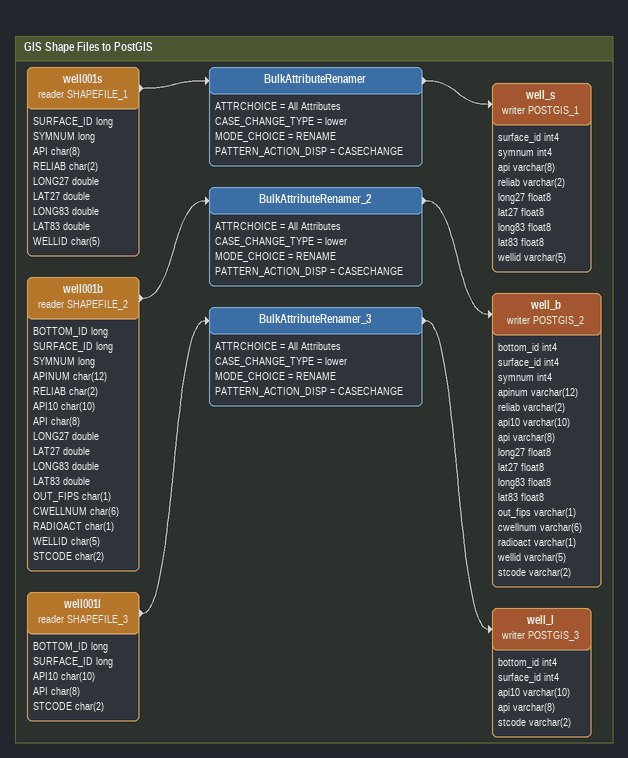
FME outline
Bookmark: GIS Shape Files to PostGIS
well001s (reader SHAPEFILE_1)
    attributes: SURFACE_ID long, SYMNUM long, API char(8), RELIAB char(2), LONG27 double, LAT27 double, LONG83 double, LAT83 double, WELLID char(5)
    -> BulkAttributeRenamer
BulkAttributeRenamer
    ATTRCHOICE = All Attributes
    CASE_CHANGE_TYPE = lower
    MODE_CHOICE = RENAME
    PATTERN_ACTION_DISP = CASECHANGE
    -> well_s (writer POSTGIS_1)
well_s (writer POSTGIS_1)
    attributes: surface_id int4, symnum int4, api varchar(8), reliab varchar(2), long27 float8, lat27 float8, long83 float8, lat83 float8, wellid varchar(5)
well001b (reader SHAPEFILE_2)
    attributes: BOTTOM_ID long, SURFACE_ID long, SYMNUM long, APINUM char(12), RELIAB char(2), API10 char(10), API char(8), LONG27 double, LAT27 double, LONG83 double, LAT83 double, OUT_FIPS char(1), CWELLNUM char(6), RADIOACT char(1), WELLID char(5), STCODE char(2)
    -> BulkAttributeRenamer_2
BulkAttributeRenamer_2
    ATTRCHOICE = All Attributes
    CASE_CHANGE_TYPE = lower
    MODE_CHOICE = RENAME
    PATTERN_ACTION_DISP = CASECHANGE
    -> well_b (writer POSTGIS_2)
well_b (writer POSTGIS_2)
    attributes: bottom_id int4, surface_id int4, symnum int4, apinum varchar(12), reliab varchar(2), api10 varchar(10), api varchar(8), long27 float8, lat27 float8, long83 float8, lat83 float8, out_fips varchar(1), cwellnum varchar(6), radioact varchar(1), wellid varchar(5), stcode varchar(2)
well001l (reader SHAPEFILE_3)
    attributes: BOTTOM_ID long, SURFACE_ID long, API10 char(10), API char(8), STCODE char(2)
    -> BulkAttributeRenamer_3
BulkAttributeRenamer_3
    ATTRCHOICE = All Attributes
    CASE_CHANGE_TYPE = lower
    MODE_CHOICE = RENAME
    PATTERN_ACTION_DISP = CASECHANGE
    -> well_l (writer POSTGIS_3)
well_l (writer POSTGIS_3)
    attributes: bottom_id int4, surface_id int4, api10 varchar(10), api varchar(8), stcode varchar(2)
